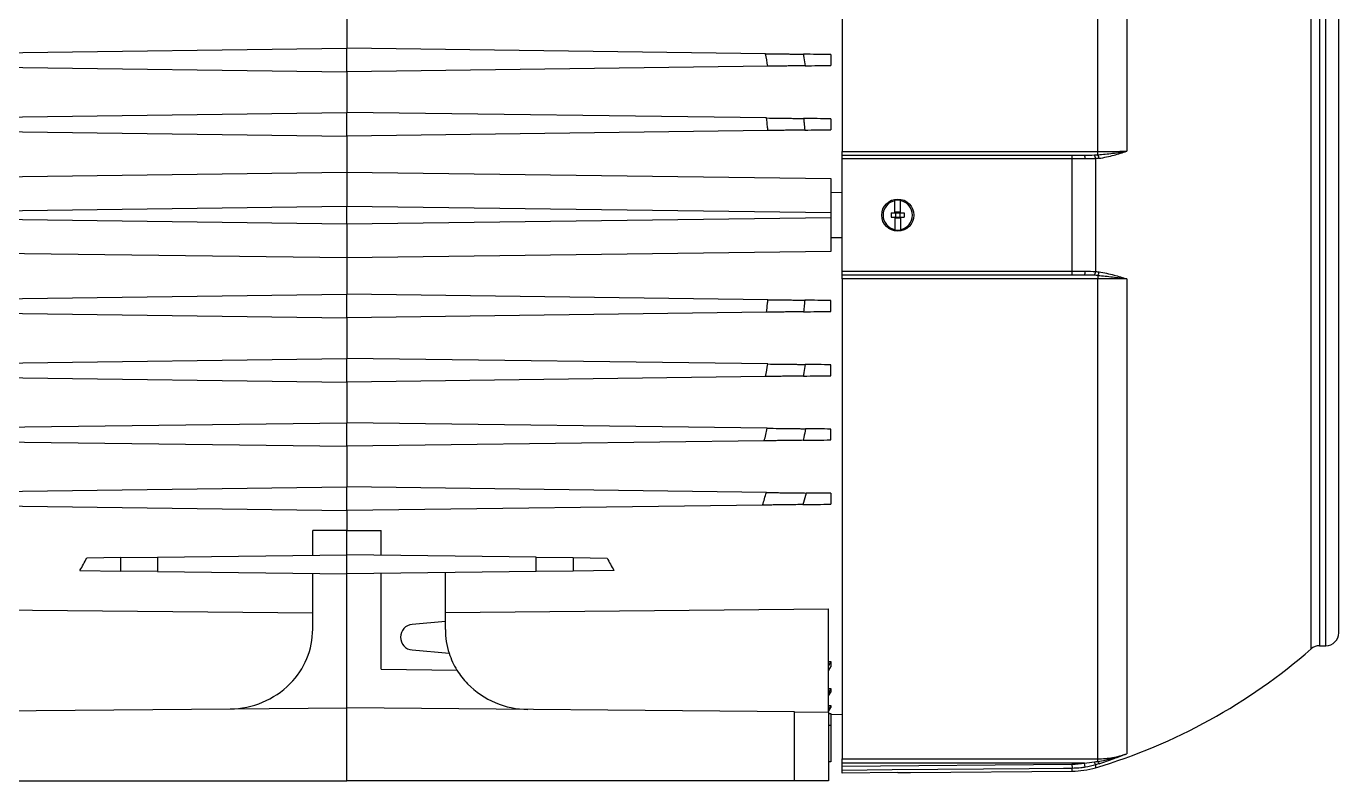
# Model space of a CAD drawing. Extents: x 49 to 1791, y 27 to 1041.
# Drawn here: x 232.2 to 538.8, y 358.8 to 534.9 of the extents above; entities that cross this region are included whole.
import ezdxf

# ---------------------------------------------------------------- set-up
doc = ezdxf.new("R2010")
doc.units = 0
doc.layers.get('0').update_dxf_attribs({"linetype": 'CONTINUOUS'})

msp = doc.modelspace()

# ---------------------------------------------------------------- linework, layer by layer
at = {"color": 7, "linetype": 'CONTINUOUS'}
for p, q in [((422.78, 617.68), (422.78, 505.68)), ((482.51, 505.68), (482.51, 617.68)), ((489.28, 616.49), (489.28, 505.69)), ((538.78, 393.3), (538.78, 588.3)), ((307.13, 539.25), (307.13, 529.75)), ((209.34, 528.47), (307.13, 529.75)), ((307.13, 524.25), (307.13, 529.75)), ((404.92, 528.47), (307.13, 529.75)), ((420.13, 528.27), (420.13, 525.73)), ((208.84, 525.54), (307.13, 524.25)), ((405.42, 525.54), (307.13, 524.25)), ((307.13, 524.25), (307.13, 514.75)), ((209.1, 513.47), (307.13, 514.75)), ((307.13, 509.25), (307.13, 514.75)), ((405.16, 513.47), (307.13, 514.75)), ((420.13, 513.27), (420.13, 510.73)), ((208.8, 510.54), (307.13, 509.25)), ((405.46, 510.54), (307.13, 509.25)), ((307.13, 509.25), (307.13, 500.8)), ((422.78, 505.68), (482.51, 505.68)), ((422.78, 504.8), (422.78, 505.68)), ((422.78, 504.8), (476.47, 504.8)), ((422.78, 477.7), (422.78, 503.9)), ((476.48, 477.7), (476.48, 503.9)), ((481.99, 503.97), (481.99, 477.63)), ((482.51, 504.88), (482.51, 505.68)), ((194.13, 499.32), (307.13, 500.8)), ((307.13, 500.8), (307.13, 492.8)), ((307.13, 500.8), (420.13, 499.32)), ((420.13, 499.32), (420.13, 491.32)), ((420.13, 496.11), (422.78, 496.12)), ((435.13, 494.16), (435.13, 494.25)), ((435.13, 491.3), (435.13, 494.16)), ((436.43, 494.16), (436.43, 494.25)), ((436.43, 491.3), (436.43, 494.16)), ((307.13, 492.8), (194.13, 491.32)), ((420.13, 491.32), (307.13, 492.8)), ((307.13, 488.8), (307.13, 492.8)), ((420.13, 491.32), (420.13, 490.28)), ((434.28, 491.3), (434.28, 490.3)), ((434.28, 491.3), (435.13, 491.3)), ((435.28, 491.3), (435.13, 491.3)), ((436.28, 491.5), (435.28, 491.5)), ((435.28, 491.5), (435.28, 491.3)), ((435.28, 491.3), (435.28, 490.3)), ((435.28, 491.3), (436.28, 491.3)), ((436.28, 491.5), (436.28, 491.3)), ((436.28, 491.3), (436.28, 490.3)), ((436.43, 491.3), (436.28, 491.3)), ((436.43, 491.3), (437.28, 491.3)), ((437.28, 491.3), (437.28, 490.3)), ((194.13, 490.28), (307.13, 488.8)), ((307.13, 488.8), (420.13, 490.28)), ((307.13, 488.8), (307.13, 480.8)), ((420.13, 490.28), (420.13, 482.28)), ((434.28, 490.3), (435.13, 490.3)), ((435.13, 490.3), (435.13, 487.43)), ((435.28, 490.3), (435.13, 490.3)), ((435.13, 487.43), (435.13, 487.35)), ((435.28, 490.3), (435.28, 490.1)), ((435.28, 490.3), (436.28, 490.3)), ((436.28, 490.1), (435.28, 490.1)), ((436.28, 490.3), (436.28, 490.1)), ((436.43, 490.3), (436.28, 490.3)), ((436.43, 490.3), (437.28, 490.3)), ((436.43, 490.3), (436.43, 487.43)), ((436.43, 487.43), (436.43, 487.35)), ((422.78, 485.47), (420.13, 485.49)), ((307.13, 480.8), (194.13, 482.28)), ((420.13, 482.28), (307.13, 480.8)), ((307.13, 480.8), (307.13, 472.35)), ((476.47, 476.8), (422.78, 476.8)), ((422.78, 475.91), (422.78, 476.8)), ((482.51, 475.91), (422.78, 475.91)), ((422.78, 475.91), (422.78, 363.92)), ((482.51, 476.72), (482.51, 475.91)), ((482.51, 363.92), (482.51, 475.91)), ((489.28, 475.91), (489.28, 365.11)), ((208.8, 471.06), (307.13, 472.35)), ((307.13, 466.85), (307.13, 472.35)), ((405.46, 471.06), (307.13, 472.35)), ((420.13, 468.33), (420.13, 470.87)), ((209.1, 468.13), (307.13, 466.85)), ((405.16, 468.13), (307.13, 466.85)), ((307.13, 466.85), (307.13, 457.35)), ((208.84, 456.06), (307.13, 457.35)), ((307.13, 451.85), (307.13, 457.35)), ((405.42, 456.06), (307.13, 457.35)), ((420.13, 453.33), (420.13, 455.87)), ((209.34, 453.13), (307.13, 451.85)), ((404.92, 453.13), (307.13, 451.85)), ((307.13, 451.85), (307.13, 442.35)), ((208.95, 441.06), (307.13, 442.35)), ((307.13, 436.85), (307.13, 442.35)), ((405.31, 441.06), (307.13, 442.35)), ((420.13, 438.33), (420.13, 440.87)), ((209.66, 438.12), (307.13, 436.85)), ((404.6, 438.12), (307.13, 436.85)), ((307.13, 436.85), (307.13, 427.35)), ((209.15, 426.07), (307.13, 427.35)), ((307.13, 421.85), (307.13, 427.35)), ((405.11, 426.07), (307.13, 427.35)), ((210.06, 423.12), (307.13, 421.85)), ((404.2, 423.12), (307.13, 421.85)), ((420.13, 425.87), (420.13, 423.33)), ((307.13, 421.85), (307.13, 417.19)), ((307.13, 417.19), (299.13, 417.22)), ((299.13, 411.44), (299.13, 417.22)), ((307.13, 417.19), (315.13, 417.22)), ((307.13, 411.55), (307.13, 417.19)), ((315.13, 411.44), (315.13, 417.22)), ((254.31, 410.86), (246.36, 410.75)), ((254.31, 410.86), (262.9, 410.97)), ((254.31, 407.74), (254.31, 410.86)), ((262.9, 410.97), (307.13, 411.55)), ((262.9, 410.97), (262.9, 407.63)), ((307.13, 407.05), (307.13, 411.55)), ((351.36, 410.97), (307.13, 411.55)), ((351.36, 407.63), (351.36, 410.97)), ((351.36, 410.97), (359.95, 410.86)), ((359.95, 410.86), (359.95, 407.74)), ((359.95, 410.86), (367.9, 410.75)), ((244.78, 407.86), (254.31, 407.74)), ((262.9, 407.63), (254.31, 407.74)), ((359.95, 407.74), (351.36, 407.63)), ((369.48, 407.86), (359.95, 407.74)), ((262.9, 407.63), (307.13, 407.05)), ((299.13, 394.18), (299.13, 407.15)), ((351.36, 407.63), (307.13, 407.05)), ((307.13, 375.8), (307.13, 407.05)), ((315.13, 384.8), (315.13, 407.15)), ((330.13, 395.97), (330.13, 407.35)), ((299.13, 397.89), (194.63, 398.91)), ((330.13, 398.03), (419.63, 398.91)), ((419.63, 374.82), (419.63, 398.91)), ((330.13, 395.97), (322.37, 395.29)), ((330.13, 394.06), (330.13, 395.97)), ((534.3, 390.3), (535.78, 390.3)), ((322.37, 389.31), (330.99, 388.56)), ((419.63, 386.61), (420.13, 386.62)), ((420.13, 386.62), (419.63, 385.65)), ((420.13, 386.62), (420.13, 385.38)), ((315.13, 384.8), (332.84, 384.57)), ((419.63, 384.42), (420.13, 385.38)), ((293.86, 381.46), (293.82, 381.42)), ((335.32, 381.41), (335.29, 381.44)), ((419.63, 380.33), (420.13, 380.33)), ((420.13, 380.33), (419.63, 379.42)), ((420.13, 380.33), (420.13, 379.5)), ((419.63, 378.59), (420.13, 379.5)), ((202.56, 374.89), (307.13, 375.8)), ((307.13, 358.8), (307.13, 375.8)), ((411.7, 374.89), (307.13, 375.8)), ((411.7, 358.8), (411.7, 374.89)), ((411.7, 374.89), (419.63, 374.82)), ((419.63, 376.33), (420.13, 376.33)), ((420.13, 376.33), (419.63, 375.45)), ((419.63, 374.99), (420.13, 375.87)), ((419.63, 374.82), (419.63, 358.8)), ((419.63, 374.45), (420.13, 374.46)), ((420.13, 376.33), (420.13, 375.87)), ((420.13, 374.46), (420.13, 371.8)), ((420.13, 374.27), (422.78, 374.32)), ((419.63, 363.27), (420.13, 363.28)), ((422.78, 363.92), (482.51, 363.92)), ((422.78, 362.93), (422.78, 363.92)), ((479.38, 362.93), (422.78, 362.93)), ((422.78, 362.2), (422.78, 362.93)), ((422.78, 362.2), (476.47, 362.67)), ((476.47, 362.67), (476.48, 361.68)), ((479.54, 361.94), (479.38, 362.93)), ((482.51, 363.32), (482.51, 363.92)), ((202.56, 358.8), (307.13, 358.8)), ((411.7, 358.8), (307.13, 358.8)), ((419.63, 358.8), (411.7, 358.8)), ((422.78, 360.58), (422.78, 361.21)), ((435.78, 360.7), (422.78, 360.58)), ((438.78, 360.69), (476.48, 361.02))]:
    msp.add_line(p, q, dxfattribs=at)
at = {"color": 8, "linetype": 'CONTINUOUS'}
for p, q in [((532.33, 389.56), (532.33, 592.04)), ((534.3, 591.3), (534.3, 390.3)), ((535.78, 390.3), (535.78, 591.3)), ((419.63, 371.8), (420.13, 371.8)), ((481.99, 362.51), (481.99, 361.84)), ((476.48, 361.02), (476.48, 361.68))]:
    msp.add_line(p, q, dxfattribs=at)
at = {"color": 7, "linetype": 'CONTINUOUS', "flags": 128}
for points in [[(476.48, 503.9), (474.48, 503.9), (466.48, 503.9), (434.49, 503.9), (422.78, 503.9)], [(422.78, 477.7), (424.78, 477.7), (432.78, 477.7), (464.78, 477.7), (476.48, 477.7)], [(476.48, 361.68), (474.48, 361.66), (466.48, 361.59), (434.49, 361.31), (422.78, 361.21)]]:
    msp.add_lwpolyline(points, dxfattribs=at)
at = {"color": 7, "linetype": 'CONTINUOUS'}
msp.add_circle((435.78, 490.8), 3.75, dxfattribs=at)
for centre, radius, start, end in [((451.81, 504.11), 24.68, 359.5123, 1.5999), ((478.08, 504.1), 1.47, 352.1159, 28.2396), ((480.44, 503.94), 1.55, 1.1217, 35.2655), ((481, 503.88), 1.81, 5.6374, 33.3813), ((435.78, 490.8), 3.43, 100.9358, 259.0642), ((435.78, 490.8), 3.51, 79.3397, 100.6603), ((435.78, 490.8), 3.43, 280.9358, 79.0642), ((435.78, 490.8), 3.51, 259.3397, 280.6603), ((451.81, 477.49), 24.68, 358.4001, 0.4877), ((478.08, 477.5), 1.47, 331.7604, 7.8841), ((480.44, 477.66), 1.55, 324.7345, 358.8783), ((481, 477.71), 1.81, 326.6187, 354.3626), ((281.13, 394.18), 18, 315, 0), ((322.63, 392.3), 3, 95, 265), ((348.13, 394.06), 18, 180, 197.8036), ((535.78, 393.3), 3, 270, 0), ((443.78, 490.8), 134.5, 286.5049, 311.1728), ((534.3, 387.3), 3, 90, 131.1728), ((348.13, 394.06), 18, 197.8036, 211.8267), ((348.13, 394.06), 18, 211.8267, 224.5), ((279.68, 395.56), 20, 270.5, 315), ((349.59, 395.43), 20, 224.5, 269.5), ((476.31, 381.02), 20, 270.5, 286.5049), ((484.29, 363.87), 2.66, 194.6474, 210.5834), ((483.89, 363.69), 1.42, 194.9533, 220.3173)]:
    msp.add_arc(centre, radius, start, end, dxfattribs=at)
for centre, start_param, end_param in [((198.78, 490.8), 3.922163, 3.956731), ((415.48, 490.8), 2.326455, 2.361022)]:
    msp.add_ellipse(centre, major_axis=(0, 116.72), ratio=0.560054, start_param=start_param, end_param=end_param, dxfattribs=at)
for points in [[(405.42, 525.54), (405.26, 526.51), (405.1, 527.49), (404.92, 528.47)], [(420.13, 528.27), (418, 528.3), (415.87, 528.32), (413.73, 528.35)], [(414.16, 525.65), (416.15, 525.68), (418.15, 525.7), (420.13, 525.73)], [(420.13, 513.27), (418.02, 513.3), (415.91, 513.32), (413.8, 513.35)], [(414.05, 510.65), (416.08, 510.67), (418.1, 510.7), (420.13, 510.73)], [(476.47, 504.8), (477.45, 504.8), (478.42, 504.8), (479.38, 504.8)], [(478.55, 503.9), (477.87, 503.9), (477.18, 503.9), (476.48, 503.9)], [(479.54, 503.9), (479.21, 503.9), (478.88, 503.9), (478.55, 503.9)], [(479.38, 504.8), (480.16, 504.8), (480.93, 504.8), (481.71, 504.84)], [(481.99, 503.97), (481.19, 503.91), (480.37, 503.9), (479.54, 503.9)], [(481.71, 504.84), (481.98, 504.85), (482.24, 504.86), (482.51, 504.88)], [(482.8, 504.06), (482.53, 504.02), (482.26, 504), (481.99, 503.97)], [(482.8, 504.06), (483.99, 504.23), (485.15, 504.49), (486.3, 504.8)], [(486.3, 504.8), (487.3, 505.07), (488.3, 505.37), (489.28, 505.69)], [(479.38, 476.8), (478.42, 476.8), (477.45, 476.8), (476.47, 476.8)], [(476.48, 477.7), (477.51, 477.7), (478.53, 477.7), (479.54, 477.7)], [(481.71, 476.76), (480.93, 476.79), (480.16, 476.8), (479.38, 476.8)], [(479.54, 477.7), (480.37, 477.7), (481.19, 477.69), (481.99, 477.63)], [(482.51, 476.72), (482.24, 476.73), (481.98, 476.75), (481.71, 476.76)], [(481.99, 477.63), (482.26, 477.6), (482.53, 477.57), (482.8, 477.53)], [(482.8, 477.53), (483.99, 477.37), (485.15, 477.11), (486.3, 476.8)], [(486.3, 476.8), (487.3, 476.53), (488.3, 476.22), (489.28, 475.91)], [(420.13, 470.87), (418.1, 470.9), (416.08, 470.92), (414.05, 470.95)], [(413.8, 468.24), (415.91, 468.27), (418.02, 468.3), (420.13, 468.33)], [(404.92, 453.13), (405.1, 454.11), (405.26, 455.08), (405.42, 456.06)], [(420.13, 455.87), (418.15, 455.9), (416.15, 455.92), (414.16, 455.95)], [(413.73, 453.24), (415.87, 453.27), (418, 453.3), (420.13, 453.33)], [(404.6, 438.12), (404.84, 439.1), (405.08, 440.08), (405.31, 441.06)], [(420.13, 440.87), (418.19, 440.89), (416.24, 440.92), (414.27, 440.95)], [(413.66, 438.24), (415.83, 438.27), (417.99, 438.3), (420.13, 438.33)], [(404.2, 423.12), (404.51, 424.1), (404.81, 425.08), (405.11, 426.07)], [(413.59, 423.24), (415.8, 423.27), (417.99, 423.3), (420.13, 423.33)], [(420.13, 425.87), (418.24, 425.89), (416.32, 425.92), (414.38, 425.94)], [(486.3, 363.97), (487.3, 364.33), (488.3, 364.71), (489.28, 365.11)], [(476.47, 362.67), (477.45, 362.68), (478.42, 362.77), (479.38, 362.93)], [(478.55, 361.81), (477.87, 361.73), (477.18, 361.69), (476.48, 361.68)], [(479.54, 361.94), (479.21, 361.89), (478.88, 361.84), (478.55, 361.81)], [(479.38, 362.93), (480.16, 362.99), (480.93, 363.08), (481.71, 363.2)], [(481.99, 362.51), (481.19, 362.27), (480.37, 362.08), (479.54, 361.94)], [(481.71, 363.2), (481.98, 363.24), (482.24, 363.28), (482.51, 363.32)], [(482.8, 362.77), (482.53, 362.68), (482.26, 362.6), (481.99, 362.51)], [(482.8, 362.77), (483.99, 363.15), (485.15, 363.55), (486.3, 363.97)]]:
    msp.add_open_spline(points, degree=3, dxfattribs=at)
for points, knots in [([(404.92, 528.47), (405.82, 528.46), (406.71, 528.44), (408, 528.43), (408.43, 528.42), (409.25, 528.41), (409.65, 528.41), (410.41, 528.4), (410.78, 528.39), (411.49, 528.38), (411.83, 528.38), (412.76, 528.37), (413.29, 528.36), (413.73, 528.35)], [0, 0, 0, 0, 0.25, 0.25, 0.375, 0.375, 0.5, 0.5, 0.625, 0.625, 0.75, 0.75, 1, 1, 1, 1]), ([(413.73, 528.35), (413.77, 528.07), (413.82, 527.79), (413.86, 527.51), (413.96, 526.89), (414.06, 526.27), (414.16, 525.65)], [0, 0, 0, 0, 0.000850799, 0.000850799, 0.000850799, 0.00273771, 0.00273771, 0.00273771, 0.00273771]), ([(414.16, 525.65), (413.72, 525.64), (413.2, 525.64), (412.27, 525.62), (411.93, 525.62), (411.24, 525.61), (410.87, 525.61), (410.11, 525.6), (409.72, 525.59), (408.9, 525.58), (408.48, 525.58), (407.63, 525.56), (407.19, 525.56), (406.32, 525.55), (405.87, 525.54), (405.42, 525.54)], [0, 0, 0, 0, 0.25, 0.25, 0.375, 0.375, 0.5, 0.5, 0.625, 0.625, 0.75, 0.75, 0.875, 0.875, 1, 1, 1, 1]), ([(405.46, 510.54), (405.43, 510.84), (405.4, 511.15), (405.37, 511.46), (405.3, 512.13), (405.23, 512.8), (405.16, 513.47)], [0, 0, 0, 0, 0.000930256, 0.000930256, 0.000930256, 0.002944349, 0.002944349, 0.002944349, 0.002944349]), ([(405.16, 513.47), (406.04, 513.45), (406.91, 513.44), (408.17, 513.43), (408.59, 513.42), (409.39, 513.41), (409.78, 513.4), (410.53, 513.39), (410.89, 513.39), (411.59, 513.38), (411.92, 513.38), (412.83, 513.36), (413.36, 513.36), (413.8, 513.35)], [0, 0, 0, 0, 0.25, 0.25, 0.375, 0.375, 0.5, 0.5, 0.625, 0.625, 0.75, 0.75, 1, 1, 1, 1]), ([(413.8, 513.35), (413.83, 513), (413.86, 512.65), (413.9, 512.31), (413.95, 511.75), (414, 511.2), (414.05, 510.65)], [0, 0, 0, 0, 0.001051605, 0.001051605, 0.001051605, 0.002715777, 0.002715777, 0.002715777, 0.002715777]), ([(414.05, 510.65), (413.61, 510.64), (413.09, 510.64), (412.17, 510.62), (411.84, 510.62), (411.16, 510.61), (410.8, 510.61), (410.05, 510.6), (409.66, 510.59), (408.86, 510.58), (408.44, 510.57), (407.19, 510.56), (406.34, 510.55), (405.46, 510.54)], [0, 0, 0, 0, 0.25, 0.25, 0.375, 0.375, 0.5, 0.5, 0.625, 0.625, 0.75, 0.75, 1, 1, 1, 1]), ([(422.78, 503.9), (422.78, 504.02), (422.78, 504.14), (422.78, 504.36), (422.78, 504.46), (422.78, 504.7), (422.78, 504.8), (422.78, 504.8)], [0, 0, 0, 0, 0.25, 0.25, 0.5, 0.5, 1, 1, 1, 1]), ([(482.51, 504.88), (483.67, 504.96), (484.82, 505.08), (487.08, 505.36), (488.19, 505.52), (489.28, 505.69)], [0, 0, 0, 0, 0.5, 0.5, 1, 1, 1, 1]), ([(482.51, 505.68), (483.67, 505.68), (484.81, 505.68), (487.08, 505.68), (488.19, 505.69), (489.28, 505.69)], [0, 0, 0, 0, 0.5, 0.5, 1, 1, 1, 1]), ([(422.78, 476.8), (422.78, 476.8), (422.78, 476.82), (422.78, 476.91), (422.78, 476.97), (422.78, 477.22), (422.78, 477.45), (422.78, 477.7)], [0, 0, 0, 0, 0.25, 0.25, 0.5, 0.5, 1, 1, 1, 1]), ([(482.51, 476.72), (483.67, 476.64), (484.82, 476.51), (487.08, 476.23), (488.19, 476.07), (489.28, 475.91)], [0, 0, 0, 0, 0.5, 0.5, 1, 1, 1, 1]), ([(489.28, 475.91), (488.19, 475.91), (487.08, 475.91), (484.81, 475.91), (483.67, 475.91), (482.51, 475.91)], [0, 0, 0, 0, 0.5, 0.5, 1, 1, 1, 1]), ([(405.16, 468.13), (405.23, 468.8), (405.3, 469.47), (405.37, 470.14), (405.4, 470.44), (405.43, 470.75), (405.46, 471.06)], [0, 0, 0, 0, 0.002014076, 0.002014076, 0.002014076, 0.002944325, 0.002944325, 0.002944325, 0.002944325]), ([(405.46, 471.06), (406.34, 471.05), (407.19, 471.04), (408.45, 471.02), (408.87, 471.02), (409.67, 471.01), (410.05, 471), (410.8, 470.99), (411.16, 470.99), (411.85, 470.98), (412.18, 470.97), (413.09, 470.96), (413.61, 470.95), (414.05, 470.95)], [0, 0, 0, 0, 0.25, 0.25, 0.375, 0.375, 0.5, 0.5, 0.625, 0.625, 0.75, 0.75, 1, 1, 1, 1]), ([(414.05, 470.95), (414, 470.4), (413.95, 469.84), (413.9, 469.29), (413.86, 468.94), (413.83, 468.59), (413.8, 468.24)], [0, 0, 0, 0, 0.001664166, 0.001664166, 0.001664166, 0.002715767, 0.002715767, 0.002715767, 0.002715767]), ([(413.8, 468.24), (413.36, 468.24), (412.83, 468.23), (411.91, 468.22), (411.58, 468.22), (410.89, 468.21), (410.53, 468.2), (409.78, 468.19), (409.39, 468.19), (408.58, 468.18), (408.16, 468.17), (406.9, 468.15), (406.04, 468.14), (405.16, 468.13)], [0, 0, 0, 0, 0.25, 0.25, 0.375, 0.375, 0.5, 0.5, 0.625, 0.625, 0.75, 0.75, 1, 1, 1, 1]), ([(405.42, 456.06), (406.32, 456.05), (407.2, 456.04), (408.48, 456.02), (408.9, 456.02), (409.72, 456.01), (410.11, 456), (410.87, 455.99), (411.24, 455.99), (411.94, 455.98), (412.27, 455.97), (413.2, 455.96), (413.72, 455.95), (414.16, 455.95)], [0, 0, 0, 0, 0.25, 0.25, 0.375, 0.375, 0.5, 0.5, 0.625, 0.625, 0.75, 0.75, 1, 1, 1, 1]), ([(414.16, 455.95), (414.06, 455.33), (413.96, 454.7), (413.86, 454.08), (413.82, 453.8), (413.77, 453.52), (413.73, 453.24)], [0, 0, 0, 0, 0.001886901, 0.001886901, 0.001886901, 0.002737695, 0.002737695, 0.002737695, 0.002737695]), ([(413.73, 453.24), (413.29, 453.24), (412.76, 453.23), (411.82, 453.22), (411.49, 453.21), (410.78, 453.21), (410.41, 453.2), (409.65, 453.19), (409.25, 453.19), (408.42, 453.17), (408, 453.17), (407.14, 453.16), (406.71, 453.15), (405.82, 453.14), (405.37, 453.13), (404.92, 453.13)], [0, 0, 0, 0, 0.25, 0.25, 0.375, 0.375, 0.5, 0.5, 0.625, 0.625, 0.75, 0.75, 0.875, 0.875, 1, 1, 1, 1]), ([(405.31, 441.06), (406.24, 441.05), (407.14, 441.04), (408.46, 441.02), (408.9, 441.02), (409.74, 441.01), (410.14, 441), (410.92, 440.99), (411.3, 440.98), (412.02, 440.98), (412.36, 440.97), (412.99, 440.96), (413.28, 440.96), (413.81, 440.95), (414.06, 440.95), (414.27, 440.95)], [0, 0, 0, 0, 0.25, 0.25, 0.375, 0.375, 0.5, 0.5, 0.625, 0.625, 0.75, 0.75, 0.875, 0.875, 1, 1, 1, 1]), ([(414.27, 440.95), (414.12, 440.26), (413.97, 439.58), (413.81, 438.89), (413.76, 438.68), (413.71, 438.46), (413.66, 438.24)], [0, 0, 0, 0, 0.002106027, 0.002106027, 0.002106027, 0.002771251, 0.002771251, 0.002771251, 0.002771251]), ([(413.66, 438.24), (413.23, 438.24), (412.69, 438.23), (411.73, 438.22), (411.38, 438.21), (410.66, 438.2), (410.28, 438.2), (409.49, 438.19), (409.08, 438.18), (408.22, 438.17), (407.79, 438.17), (406.9, 438.15), (406.45, 438.15), (405.54, 438.14), (405.07, 438.13), (404.6, 438.12)], [0, 0, 0, 0, 0.25, 0.25, 0.375, 0.375, 0.5, 0.5, 0.625, 0.625, 0.75, 0.75, 0.875, 0.875, 1, 1, 1, 1]), ([(413.59, 423.24), (413.16, 423.24), (412.61, 423.23), (411.62, 423.22), (411.27, 423.21), (410.52, 423.2), (410.12, 423.2), (409.3, 423.19), (408.87, 423.18), (407.98, 423.17), (407.53, 423.16), (406.6, 423.15), (406.13, 423.14), (405.17, 423.13), (404.68, 423.13), (404.2, 423.12)], [0, 0, 0, 0, 0.25, 0.25, 0.375, 0.375, 0.5, 0.5, 0.625, 0.625, 0.75, 0.75, 0.875, 0.875, 1, 1, 1, 1]), ([(405.11, 426.07), (406.08, 426.05), (407.02, 426.04), (408.39, 426.02), (408.85, 426.02), (409.72, 426.01), (410.14, 426), (410.95, 425.99), (411.34, 425.98), (412.09, 425.97), (412.44, 425.97), (413.08, 425.96), (413.38, 425.96), (413.92, 425.95), (414.17, 425.95), (414.38, 425.94)], [0, 0, 0, 0, 0.25, 0.25, 0.375, 0.375, 0.5, 0.5, 0.625, 0.625, 0.75, 0.75, 0.875, 0.875, 1, 1, 1, 1]), ([(414.38, 425.94), (414.17, 425.2), (413.95, 424.46), (413.73, 423.72), (413.68, 423.56), (413.63, 423.4), (413.59, 423.24)], [0, 0, 0, 0, 0.002313669, 0.002313669, 0.002313669, 0.002816675, 0.002816675, 0.002816675, 0.002816675]), ([(420.13, 371.8), (420.13, 370.68), (420.13, 368.46), (420.13, 365.59), (420.13, 363.82), (420.13, 363.06), (420.13, 363.28), (420.13, 363.28)], [0, 0, 0, 0, 0.250156, 0.500091, 0.749917, 0.999737, 1, 1, 1, 1]), ([(482.51, 363.92), (483.67, 363.92), (484.81, 364.02), (487.08, 364.42), (488.19, 364.71), (489.28, 365.11)], [0, 0, 0, 0, 0.5, 0.5, 1, 1, 1, 1]), ([(482.51, 363.32), (483.67, 363.5), (484.82, 363.74), (487.08, 364.34), (488.19, 364.69), (489.28, 365.11)], [0, 0, 0, 0, 0.5, 0.5, 1, 1, 1, 1]), ([(422.78, 361.21), (422.78, 361.22), (422.78, 361.26), (422.78, 361.37), (422.78, 361.44), (422.78, 361.71), (422.78, 361.96), (422.78, 362.2)], [0, 0, 0, 0, 0.25, 0.25, 0.5, 0.5, 1, 1, 1, 1]), ([(435.78, 360.7), (436.01, 360.7), (436.57, 360.7), (437.42, 360.7), (438.18, 360.7), (438.69, 360.69), (438.75, 360.69), (438.78, 360.69)], [0, 0, 0, 0, 0.146342, 0.361011, 0.575684, 0.790394, 1, 1, 1, 1])]:
    msp.add_open_spline(points, degree=3, knots=knots, dxfattribs=at)

doc.saveas('drawing.dxf')
